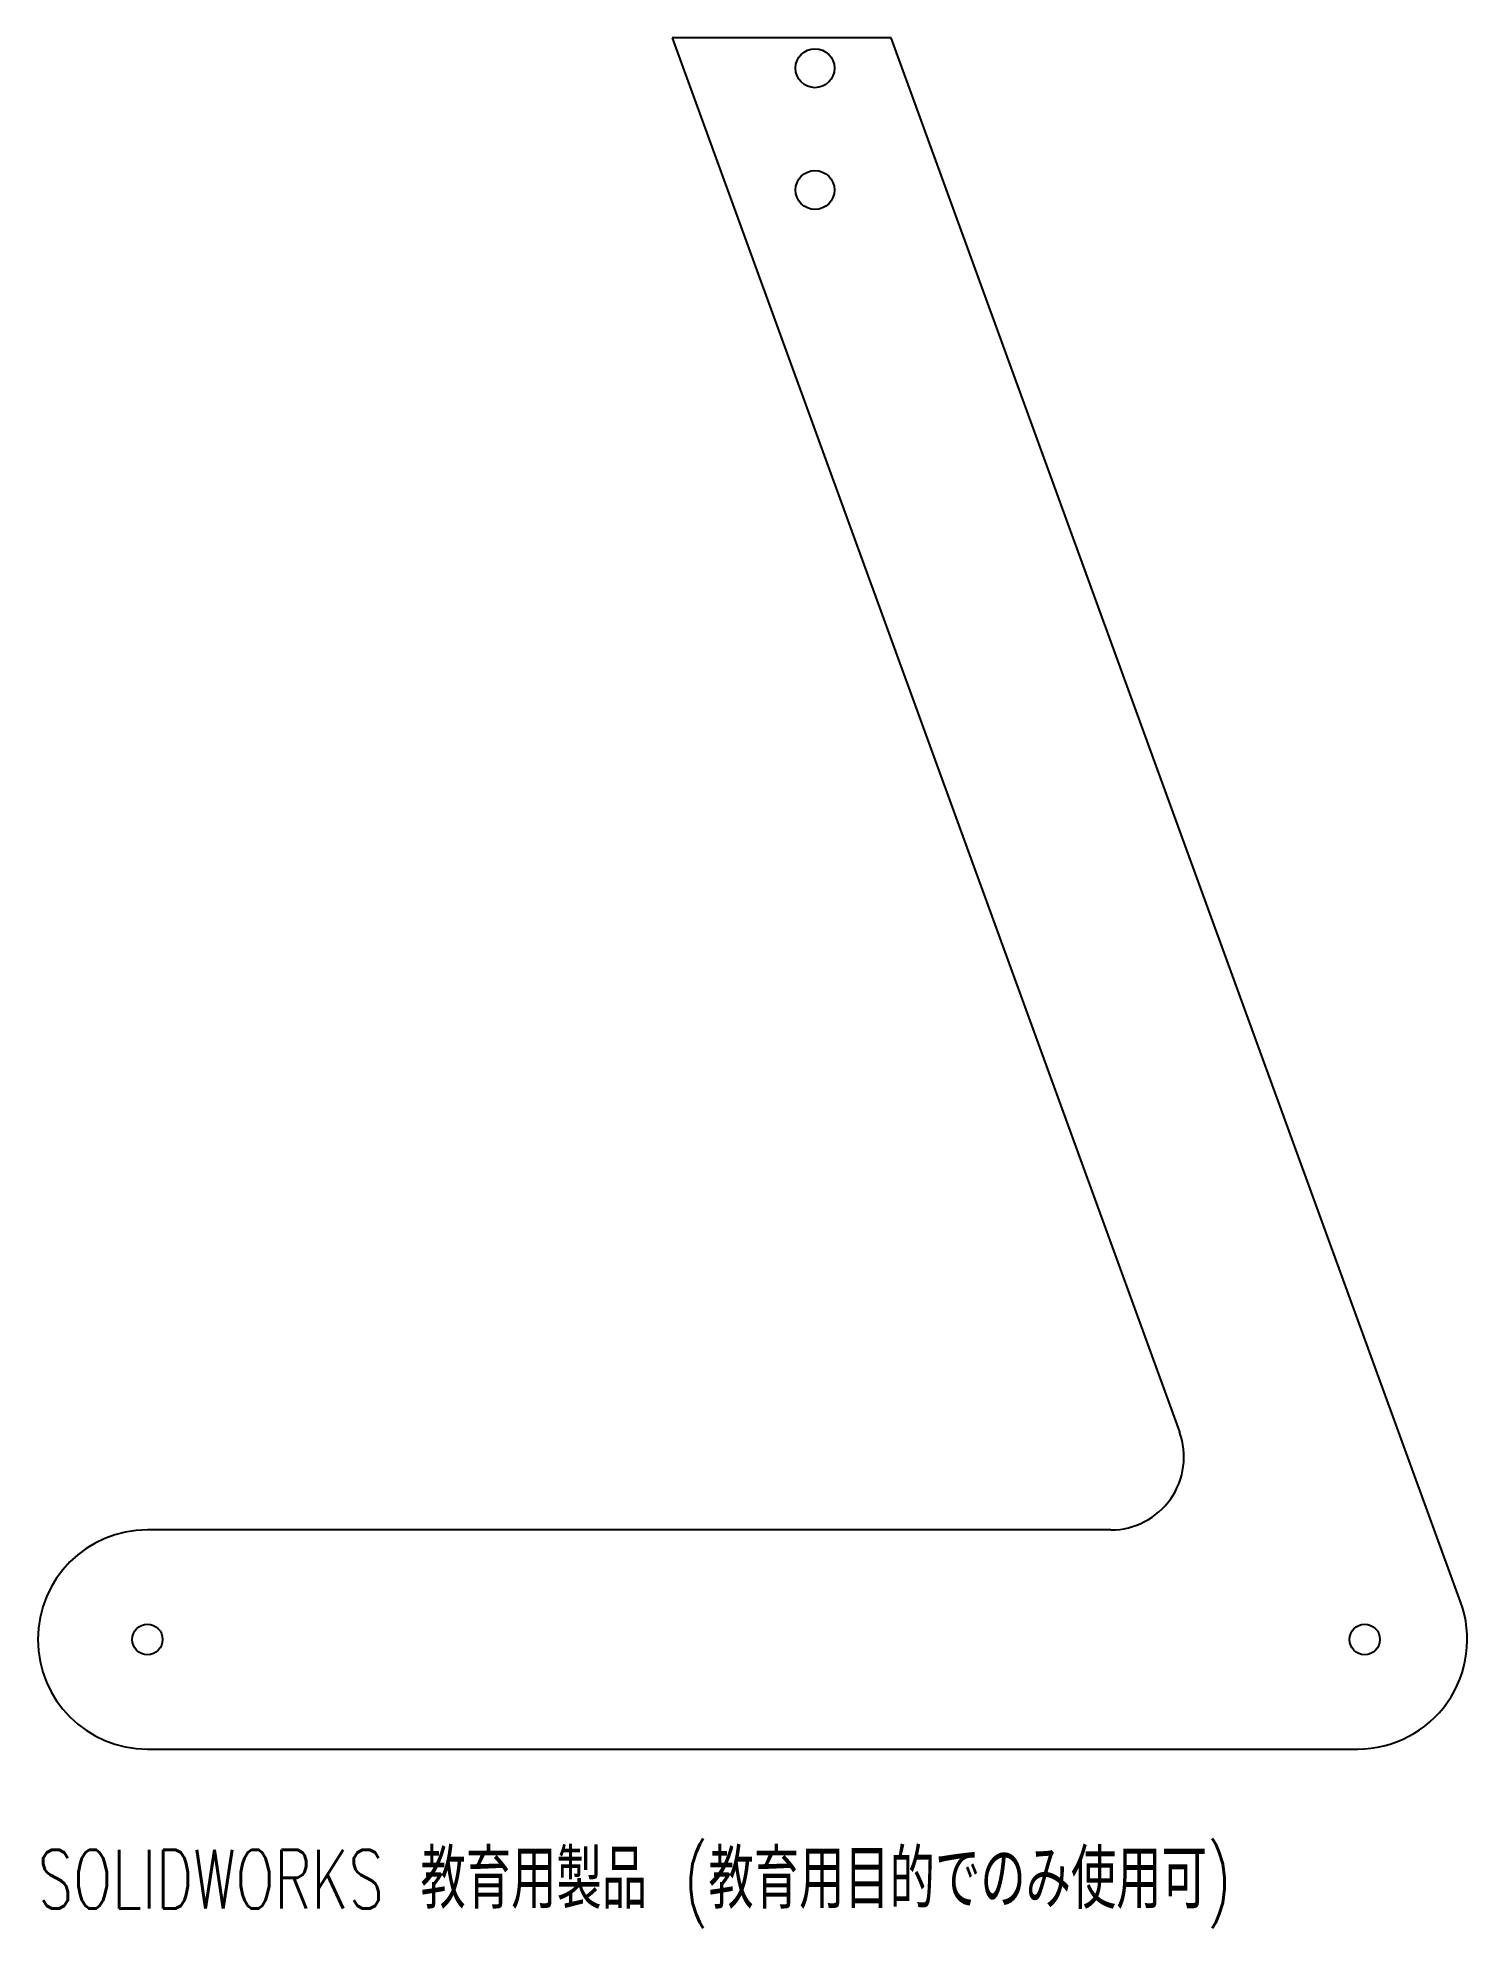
# Model space of a CAD drawing. Header units: millimetres. Extents: x -97 to 21, y -33 to 123.
import ezdxf

# ---------------------------------------------------------------- set-up
doc = ezdxf.new("R2010")
doc.units = ezdxf.units.MM
doc.styles.add('SLDTEXTSTYLE0', font='TXT', dxfattribs={"width": 0.7, "bigfont": 'bigfont'})

msp = doc.modelspace()

# ---------------------------------------------------------------- linework, layer by layer
at = {"color": 7, "linetype": 'Continuous', "lineweight": 25}
for p, q in [((-26.61, 122.56), (-44.61, 122.56)), ((-44.61, 122.56), (-2.93, 8.05)), ((20.16, -5.92), (-26.61, 122.56)), ((-8.57, 0), (-87.72, 0)), ((-87.72, -18), (11.7, -18))]:
    msp.add_line(p, q, dxfattribs=at)
for centre, radius in [((-32.88, 120.06), 1.6), ((-32.88, 110.06), 1.6), ((-87.72, -9), 1.25), ((12.28, -9), 1.25)]:
    msp.add_circle(centre, radius, dxfattribs=at)
for centre, radius, start, end in [((-8.57, 6), 6, 270, 20), ((-87.72, -9), 9, 90, 270), ((11.7, -9), 9, 270, 20)]:
    msp.add_arc(centre, radius, start, end, dxfattribs=at)

# ---------------------------------------------------------------- texts
at = {"color": 7, "linetype": 'Continuous', "insert": (-96.72, -26.27), "char_height": 4.8336, "attachment_point": 1, "style": 'SLDTEXTSTYLE0'}
msp.add_mtext('SOLIDWORKS 教育用製品 (教育用目的でのみ使用可)', dxfattribs=at)

doc.saveas('drawing.dxf')
